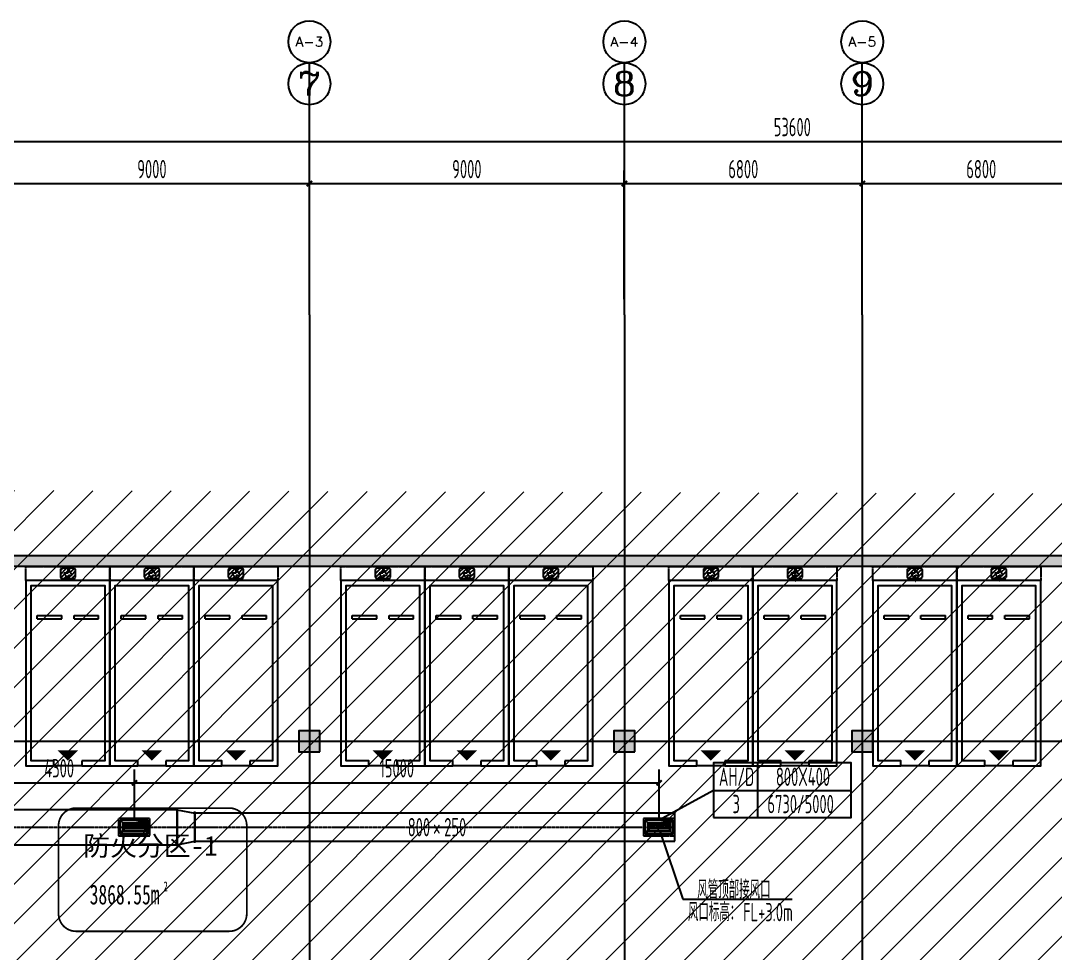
# Model space of a CAD drawing. Extents: x -20827274 to 1300756471, y -549375 to 3431892.
# Drawn here: x -62459 to -32893, y -173860 to -147229 of the extents above; entities that cross this region are included whole.
import ezdxf
from ezdxf.enums import TextEntityAlignment as Align

# ---------------------------------------------------------------- set-up
doc = ezdxf.new("R2010")
doc.units = 0
doc.header["$LTSCALE"] = 10
for name, pattern in [('CENTER2', [1.125, 0.75, -0.125, 0.125, -0.125]), ('DASH', [0.35, 0.25, -0.1]), ('暖附图底图$0$DASH', [0.35, 0.25, -0.1]), ('暖附图底图$0$DOTE', [2.42, 2, -0.2, 0.02, -0.2])]:
    doc.linetypes.add(name, pattern=pattern)
for name, color, linetype in [('1-zs', 3, 'Continuous'), ('1-标注暖通', 4, 'Continuous'), ('AXIS_TEXT', 7, 'Continuous'), ('DUCT-排烟中心线', 5, 'CENTER2'), ('DUCT-排烟标注', 3, 'Continuous'), ('DUCT-排烟法兰', 4, 'Continuous'), ('DUCT-排烟管', 2, 'Continuous'), ('DUCT-排烟管立管', 2, 'Continuous'), ('DUCT-排烟管端线', 4, 'Continuous'), ('DUCT-排风风口', 7, 'Continuous'), ('H-TH_DIM', 3, 'Continuous'), ('Hvac-Hide', 8, 'DASH'), ('PUB_HATCH', 8, 'Continuous'), ('暖附图底图$0$0-绿', 8, 'Continuous'), ('暖附图底图$0$0-蓝', 8, 'Continuous'), ('暖附图底图$0$00-停车位', 8, 'Continuous'), ('暖附图底图$0$1-标注暖通', 8, 'Continuous'), ('暖附图底图$0$A-COLUMN', 8, 'Continuous'), ('暖附图底图$0$A-PUB_HATCH', 8, 'Continuous'), ('暖附图底图$0$A-WALL', 8, 'Continuous'), ('暖附图底图$0$AXIS', 8, 'Continuous'), ('暖附图底图$0$AXIS_TEXT', 8, 'Continuous'), ('暖附图底图$0$car', 8, 'Continuous'), ('暖附图底图$0$DOTE', 8, 'Continuous'), ('暖附图底图$0$PUB_HATCH', 8, 'Continuous')]:
    doc.layers.add(name, color=color, linetype=linetype)
doc.layers.add('F-非人防区', color=105, linetype='Continuous', lineweight=15)
doc.styles.add('8B2_02', font='tssdeng.shx', dxfattribs={"width": 0.6, "bigfont": 'TSSDCHN.shx'})
doc.styles.add('8B2_02_T3', font='tssdeng.shx', dxfattribs={"width": 0.6, "bigfont": 'TSSDCHN.shx'})
doc.styles.add('COMPLEX', font='COMPLEX.shx', dxfattribs={"width": 0.65})
doc.styles.add('暖附图底图$0$8B2_02_T3', font='tssdeng.shx', dxfattribs={"width": 0.6, "bigfont": 'TSSDCHN.shx'})
doc.styles.add('暖附图底图$0$_TCH_AXIS', font='COMPLEX', dxfattribs={"bigfont": 'GBCBIG'})
doc.styles.add('暖附图底图$0$COMPLEX', font='COMPLEX.shx', dxfattribs={"width": 0.65})
doc.styles.add('暖附图底图$0$黑体', font='simhei.ttf', dxfattribs={"width": 0.65})
doc.dimstyles.new('_TCH_ARCH&&150', dxfattribs={"dimtxt": 525, "dimasz": 150, "dimexe": 375, "dimexo": 450, "dimgap": 150, "dimtad": 1, "dimdec": 0, "dimrnd": 50, "dimzin": 0, "dimdsep": 46, "dimtxsty": '8B2_02_T3', "dimblk": 'ARCHTICK', "dimcen": 0.09, "dimclrt": 7, "dimazin": 2, "dimtfac": 1, "dimtdec": 0, "dimtix": 1, "dimtmove": 2, "dimatfit": 3, "dimfxl": 0, "dimtolj": 1, "dimtzin": 0, "dimarcsym": 0})
doc.dimstyles.new('暖附图底图$0$_TCH_ARCH&&150', dxfattribs={"dimtxt": 525, "dimasz": 150, "dimexe": 375, "dimexo": 450, "dimgap": 150, "dimtad": 1, "dimdec": 0, "dimrnd": 50, "dimzin": 0, "dimdsep": 46, "dimtxsty": '暖附图底图$0$8B2_02_T3', "dimblk": '暖附图底图$0$_ArchTick', "dimcen": 0.09, "dimclrt": 7, "dimazin": 2, "dimtfac": 1, "dimtdec": 0, "dimtix": 1, "dimtmove": 2, "dimatfit": 3, "dimfxl": 0, "dimtolj": 1, "dimtzin": 0, "dimarcsym": 0})

# ---------------------------------------------------------------- blocks, each defined once
blk = doc.blocks.new('$风口$00000108')
for p, q in [((-250, 135), (-190, 75)), ((-250, -135), (-250, 135)), ((200, 25), (-190, 25)), ((250, 135), (200, 75)), ((250, 135), (250, -135)), ((-250, -135), (-190, -75)), ((250, -135), (-250, -135)), ((200, -25), (-190, -25)), ((200, -75), (250, -135))]:
    blk.add_line(p, q)
at = {"linetype": 'Continuous'}
blk.add_line((250, 135), (-250, 135), dxfattribs=at)
at = {"lineweight": 40}
for p, q in [((-190, 75), (200, 75)), ((-190, -75), (-190, 75)), ((200, 75), (200, -75)), ((-190, -75), (200, -75))]:
    blk.add_line(p, q, dxfattribs=at)
blk = doc.blocks.new('暖附图底图$0$车位2400x5300')
at = {"layer": '暖附图底图$0$00-停车位', "color": 251}
for p, q in [((-875, -1000), (-175, -1000)), ((-875, -1100), (-875, -1000)), ((-875, -1100), (-175, -1100)), ((-175, -1100), (-175, -1000)), ((175, -1000), (875, -1000)), ((175, -1100), (175, -1000)), ((175, -1100), (875, -1100)), ((875, -1100), (875, -1000)), ((400, -5300), (-400, -5300))]:
    blk.add_line(p, q, dxfattribs=at)
blk.add_lwpolyline([(400, -5150), (400, -5300), (1200, -5300), (1200, 0), (-1200, 0), (-1200, -5300), (-400, -5300), (-400, -5150), (-1050, -5150), (-1050, -150), (1050, -150), (1050, -5150), (400, -5150)], dxfattribs=at)
blk.add_lwpolyline([(0, -5150, 0, 600, 0), (0, -4850, 600, 600, 0)], format="xyseb", dxfattribs=at)
blk = doc.blocks.new('暖附图底图$0$A$C10817FE3')
at = {"layer": '暖附图底图$0$0-蓝', "color": 9, "linetype": '暖附图底图$0$DASH', "ltscale": 3, "const_width": 50}
blk.add_lwpolyline([(-168718, -10722), (-164340, -10722, 0.414214), (-163840, -10222), (-163840, -7703, 0.414214), (-164340, -7203), (-168718, -7203, 0.414214), (-169218, -7703), (-169218, -10222, 0.414214)], format="xyb", close=True, dxfattribs=at)
at = {"layer": '暖附图底图$0$0-绿', "color": 0, "linetype": '暖附图底图$0$DASH', "style": '暖附图底图$0$黑体'}
blk.add_text('防火分区-1', height=563.3, dxfattribs=at).set_placement((-168515, -8562))
at = {"layer": '暖附图底图$0$0-绿', "color": 0, "linetype": '暖附图底图$0$DASH', "style": '暖附图底图$0$黑体', "width": 0.65}
for s, height, p in [('3868.55m', 563.3, (-168327, -9954)), ('2', 282, (-166221, -9579))]:
    blk.add_text(s, height=height, dxfattribs=at).set_placement(p)
blk = doc.blocks.new('暖附图底图$0$A$C2EF10B80')
at = {"layer": '暖附图底图$0$A-PUB_HATCH'}
h = blk.add_hatch(dxfattribs=at)
h.set_pattern_fill('ANSI31', color=256, scale=50, angle=-16.4434)
h.set_pattern_definition([(45, (6188.46, 7099.97), (-56.1266, 56.1266), [])])
h.paths.add_polyline_path([(-983, -100, 0.414214), (-1033, -50), (-1184, -50), (-1091, -207), (-1210, -207), (-1204, -250), (-983, -250)])
h.paths.add_polyline_path([(-983, -250), (-1204, -250), (-1190, -350), (-1033, -350, 0.414213), (-983, -300)])
h.paths.add_polyline_path([(-1262, -250), (-1417, -250), (-1417, -300, 0.414215), (-1367, -350), (-1207, -350)])
h.paths.add_polyline_path([(-1221, -50), (-1367, -50, 0.414214), (-1417, -100), (-1417, -250), (-1262, -250), (-1320, -146), (-1212, -146)])
at = {"layer": '暖附图底图$0$car', "linetype": '暖附图底图$0$DASH', "ltscale": 0.5}
blk.add_line((-1367, -350), (-1033, -350), dxfattribs=at)
at = {"layer": '暖附图底图$0$car', "linetype": '暖附图底图$0$DASH'}
blk.add_lwpolyline([(-2400, 0), (0, 0), (0, -400), (-2400, -400)], close=True, dxfattribs=at)
at = {"layer": '暖附图底图$0$car', "linetype": '暖附图底图$0$DASH', "ltscale": 0.5}
blk.add_lwpolyline([(-1320, -146), (-1185, -390), (-1210, -207), (-1091, -207), (-1227, 23), (-1212, -146)], close=True, dxfattribs=at)
for points in [[(-1367, -50, 0.414214), (-1417, -100), (-1417, -300)], [(-1033, -350, 0.414214), (-983, -300), (-983, -100, 0.414214), (-1033, -50), (-1367, -50)]]:
    blk.add_lwpolyline(points, format="xyb", dxfattribs=at)
at = {"layer": '暖附图底图$0$car', "linetype": '暖附图底图$0$DASH'}
blk.add_arc((-1367, -300), 50, 180, 270, dxfattribs=at)
blk = doc.blocks.new('暖附图底图$0$_AXISO')
blk.add_circle((0, 0), 0.5)
at = {"layer": '暖附图底图$0$AXIS_TEXT', "style": '暖附图底图$0$COMPLEX', "width": 1.041667}
blk.add_attdef('A', text='', height=0.56, dxfattribs=at).set_placement((-0.25, -0.28), (0.25, -0.28), align=Align.FIT)
blk = doc.blocks.new('_FZH')
blk.add_lwpolyline([(-0.5, -0.5), (0.5, -0.5), (0.5, 0.5), (-0.5, 0.5)], close=True)
at = {"layer": 'PUB_HATCH'}
blk.add_solid([(-0.5, -0.5), (0.5, -0.5), (-0.5, 0.5), (0.5, 0.5)], dxfattribs=at)
blk = doc.blocks.new('_AXISO')
blk.add_circle((0, 0), 0.5)
at = {"layer": 'AXIS_TEXT', "style": 'COMPLEX', "width": 1.041667}
blk.add_attdef('A', text='', height=0.56, dxfattribs=at).set_placement((-0.25, -0.28), (0.25, -0.28), align=Align.FIT)
blk = doc.blocks.new('暖附图底图$0$_ArchTick')
at = {"color": 0, "linetype": 'ByBlock', "const_width": 0.4}
blk.add_lwpolyline([(-0.5, -0.5), (0.5, 0.5)], dxfattribs=at)
blk = doc.blocks.new('*D3207')
at = {"layer": 'Defpoints', "color": 0, "transparency": 16777216}
for p in [(-13609, -150679), (-67209, -155629), (-13609, -155629)]:
    blk.add_point(p, dxfattribs=at)
at = {"layer": '暖附图底图$0$AXIS', "color": 0, "lineweight": -2, "transparency": 16777216}
for p, q in [((-67209, -155179), (-67209, -150304)), ((-13609, -155179), (-13609, -150304)), ((-67209, -150679), (-13609, -150679))]:
    blk.add_line(p, q, dxfattribs=at)
at = {"layer": '暖附图底图$0$AXIS', "color": 0, "lineweight": -2, "transparency": 16777216, "xscale": 150, "yscale": 150, "zscale": 150, "rotation": 180}
blk.add_blockref('暖附图底图$0$_ArchTick', (-67209, -150679), dxfattribs=at)
at = {"layer": '暖附图底图$0$AXIS', "color": 0, "lineweight": -2, "transparency": 16777216, "xscale": 150, "yscale": 150, "zscale": 150}
blk.add_blockref('暖附图底图$0$_ArchTick', (-13609, -150679), dxfattribs=at)
at = {"layer": '暖附图底图$0$AXIS', "color": 7, "transparency": 16777216, "insert": (-40409, -150267), "char_height": 525, "attachment_point": 5, "style": '暖附图底图$0$8B2_02_T3'}
blk.add_mtext('\\A1;53600', dxfattribs=at)
blk = doc.blocks.new('*D3213')
at = {"layer": 'Defpoints', "color": 0, "transparency": 16777216}
for p in [(-54209, -151879), (-63209, -155629), (-54209, -155629)]:
    blk.add_point(p, dxfattribs=at)
at = {"layer": '暖附图底图$0$AXIS', "color": 0, "lineweight": -2, "transparency": 16777216}
for p, q in [((-63209, -155179), (-63209, -151504)), ((-54209, -155179), (-54209, -151504)), ((-63209, -151879), (-54209, -151879))]:
    blk.add_line(p, q, dxfattribs=at)
at = {"layer": '暖附图底图$0$AXIS', "color": 0, "lineweight": -2, "transparency": 16777216, "xscale": 150, "yscale": 150, "zscale": 150, "rotation": 180}
blk.add_blockref('暖附图底图$0$_ArchTick', (-63209, -151879), dxfattribs=at)
at = {"layer": '暖附图底图$0$AXIS', "color": 0, "lineweight": -2, "transparency": 16777216, "xscale": 150, "yscale": 150, "zscale": 150}
blk.add_blockref('暖附图底图$0$_ArchTick', (-54209, -151879), dxfattribs=at)
at = {"layer": '暖附图底图$0$AXIS', "color": 7, "transparency": 16777216, "insert": (-58709, -151467), "char_height": 525, "attachment_point": 5, "style": '暖附图底图$0$8B2_02_T3'}
blk.add_mtext('\\A1;9000', dxfattribs=at)
blk = doc.blocks.new('*D3214')
at = {"layer": 'Defpoints', "color": 0, "transparency": 16777216}
for p in [(-45209, -151879), (-54209, -155629), (-45209, -155629)]:
    blk.add_point(p, dxfattribs=at)
at = {"layer": '暖附图底图$0$AXIS', "color": 0, "lineweight": -2, "transparency": 16777216}
for p, q in [((-54209, -155179), (-54209, -151504)), ((-45209, -155179), (-45209, -151504)), ((-54209, -151879), (-45209, -151879))]:
    blk.add_line(p, q, dxfattribs=at)
at = {"layer": '暖附图底图$0$AXIS', "color": 0, "lineweight": -2, "transparency": 16777216, "xscale": 150, "yscale": 150, "zscale": 150, "rotation": 180}
blk.add_blockref('暖附图底图$0$_ArchTick', (-54209, -151879), dxfattribs=at)
at = {"layer": '暖附图底图$0$AXIS', "color": 0, "lineweight": -2, "transparency": 16777216, "xscale": 150, "yscale": 150, "zscale": 150}
blk.add_blockref('暖附图底图$0$_ArchTick', (-45209, -151879), dxfattribs=at)
at = {"layer": '暖附图底图$0$AXIS', "color": 7, "transparency": 16777216, "insert": (-49709, -151467), "char_height": 525, "attachment_point": 5, "style": '暖附图底图$0$8B2_02_T3'}
blk.add_mtext('\\A1;9000', dxfattribs=at)
blk = doc.blocks.new('*D3215')
at = {"layer": 'Defpoints', "color": 0, "transparency": 16777216}
for p in [(-38409, -151879), (-45209, -155629), (-38409, -155629)]:
    blk.add_point(p, dxfattribs=at)
at = {"layer": '暖附图底图$0$AXIS', "color": 0, "lineweight": -2, "transparency": 16777216}
for p, q in [((-45209, -155179), (-45209, -151504)), ((-38409, -155179), (-38409, -151504)), ((-45209, -151879), (-38409, -151879))]:
    blk.add_line(p, q, dxfattribs=at)
at = {"layer": '暖附图底图$0$AXIS', "color": 0, "lineweight": -2, "transparency": 16777216, "xscale": 150, "yscale": 150, "zscale": 150, "rotation": 180}
blk.add_blockref('暖附图底图$0$_ArchTick', (-45209, -151879), dxfattribs=at)
at = {"layer": '暖附图底图$0$AXIS', "color": 0, "lineweight": -2, "transparency": 16777216, "xscale": 150, "yscale": 150, "zscale": 150}
blk.add_blockref('暖附图底图$0$_ArchTick', (-38409, -151879), dxfattribs=at)
at = {"layer": '暖附图底图$0$AXIS', "color": 7, "transparency": 16777216, "insert": (-41809, -151467), "char_height": 525, "attachment_point": 5, "style": '暖附图底图$0$8B2_02_T3'}
blk.add_mtext('\\A1;6800', dxfattribs=at)
blk = doc.blocks.new('*D3216')
at = {"layer": 'Defpoints', "color": 0, "transparency": 16777216}
for p in [(-31609, -151879), (-38409, -155629), (-31609, -155629)]:
    blk.add_point(p, dxfattribs=at)
at = {"layer": '暖附图底图$0$AXIS', "color": 0, "lineweight": -2, "transparency": 16777216}
for p, q in [((-38409, -155179), (-38409, -151504)), ((-31609, -155179), (-31609, -151504)), ((-38409, -151879), (-31609, -151879))]:
    blk.add_line(p, q, dxfattribs=at)
at = {"layer": '暖附图底图$0$AXIS', "color": 0, "lineweight": -2, "transparency": 16777216, "xscale": 150, "yscale": 150, "zscale": 150, "rotation": 180}
blk.add_blockref('暖附图底图$0$_ArchTick', (-38409, -151879), dxfattribs=at)
at = {"layer": '暖附图底图$0$AXIS', "color": 0, "lineweight": -2, "transparency": 16777216, "xscale": 150, "yscale": 150, "zscale": 150}
blk.add_blockref('暖附图底图$0$_ArchTick', (-31609, -151879), dxfattribs=at)
at = {"layer": '暖附图底图$0$AXIS', "color": 7, "transparency": 16777216, "insert": (-35009, -151467), "char_height": 525, "attachment_point": 5, "style": '暖附图底图$0$8B2_02_T3'}
blk.add_mtext('\\A1;6800', dxfattribs=at)
blk = doc.blocks.new('*D3267')
at = {"layer": 'Defpoints', "color": 0, "transparency": 16777216}
for p in [(106241, -150679), (-95159, -155629), (106241, -155629)]:
    blk.add_point(p, dxfattribs=at)
at = {"layer": '暖附图底图$0$AXIS', "color": 0, "lineweight": -2, "transparency": 16777216}
for p, q in [((-95159, -155179), (-95159, -150304)), ((106241, -155179), (106241, -150304)), ((-95159, -150679), (106241, -150679))]:
    blk.add_line(p, q, dxfattribs=at)
at = {"layer": '暖附图底图$0$AXIS', "color": 0, "lineweight": -2, "transparency": 16777216, "xscale": 150, "yscale": 150, "zscale": 150, "rotation": 180}
blk.add_blockref('暖附图底图$0$_ArchTick', (-95159, -150679), dxfattribs=at)
at = {"layer": '暖附图底图$0$AXIS', "color": 0, "lineweight": -2, "transparency": 16777216, "xscale": 150, "yscale": 150, "zscale": 150}
blk.add_blockref('暖附图底图$0$_ArchTick', (106241, -150679), dxfattribs=at)
at = {"layer": '暖附图底图$0$AXIS', "color": 7, "transparency": 16777216, "insert": (5541, -150267), "char_height": 525, "attachment_point": 5, "style": '暖附图底图$0$8B2_02_T3'}
blk.add_mtext('\\A1;201400', dxfattribs=at)
blk = doc.blocks.new('*D3273')
at = {"layer": 'Defpoints', "color": 0, "transparency": 16777216}
for p in [(-54209, -151879), (-63209, -155629), (-54209, -155629)]:
    blk.add_point(p, dxfattribs=at)
at = {"layer": '暖附图底图$0$AXIS', "color": 0, "lineweight": -2, "transparency": 16777216}
for p, q in [((-63209, -155179), (-63209, -151504)), ((-54209, -155179), (-54209, -151504)), ((-63209, -151879), (-54209, -151879))]:
    blk.add_line(p, q, dxfattribs=at)
at = {"layer": '暖附图底图$0$AXIS', "color": 0, "lineweight": -2, "transparency": 16777216, "xscale": 150, "yscale": 150, "zscale": 150, "rotation": 180}
blk.add_blockref('暖附图底图$0$_ArchTick', (-63209, -151879), dxfattribs=at)
at = {"layer": '暖附图底图$0$AXIS', "color": 0, "lineweight": -2, "transparency": 16777216, "xscale": 150, "yscale": 150, "zscale": 150}
blk.add_blockref('暖附图底图$0$_ArchTick', (-54209, -151879), dxfattribs=at)
at = {"layer": '暖附图底图$0$AXIS', "color": 7, "transparency": 16777216, "insert": (-58709, -151467), "char_height": 525, "attachment_point": 5, "style": '暖附图底图$0$8B2_02_T3'}
blk.add_mtext('\\A1;9000', dxfattribs=at)
blk = doc.blocks.new('*D3274')
at = {"layer": 'Defpoints', "color": 0, "transparency": 16777216}
for p in [(-45209, -151879), (-54209, -155629), (-45209, -155629)]:
    blk.add_point(p, dxfattribs=at)
at = {"layer": '暖附图底图$0$AXIS', "color": 0, "lineweight": -2, "transparency": 16777216}
for p, q in [((-54209, -155179), (-54209, -151504)), ((-45209, -155179), (-45209, -151504)), ((-54209, -151879), (-45209, -151879))]:
    blk.add_line(p, q, dxfattribs=at)
at = {"layer": '暖附图底图$0$AXIS', "color": 0, "lineweight": -2, "transparency": 16777216, "xscale": 150, "yscale": 150, "zscale": 150, "rotation": 180}
blk.add_blockref('暖附图底图$0$_ArchTick', (-54209, -151879), dxfattribs=at)
at = {"layer": '暖附图底图$0$AXIS', "color": 0, "lineweight": -2, "transparency": 16777216, "xscale": 150, "yscale": 150, "zscale": 150}
blk.add_blockref('暖附图底图$0$_ArchTick', (-45209, -151879), dxfattribs=at)
at = {"layer": '暖附图底图$0$AXIS', "color": 7, "transparency": 16777216, "insert": (-49709, -151467), "char_height": 525, "attachment_point": 5, "style": '暖附图底图$0$8B2_02_T3'}
blk.add_mtext('\\A1;9000', dxfattribs=at)
blk = doc.blocks.new('*D3275')
at = {"layer": 'Defpoints', "color": 0, "transparency": 16777216}
for p in [(-38409, -151879), (-45209, -155629), (-38409, -155629)]:
    blk.add_point(p, dxfattribs=at)
at = {"layer": '暖附图底图$0$AXIS', "color": 0, "lineweight": -2, "transparency": 16777216}
for p, q in [((-45209, -155179), (-45209, -151504)), ((-38409, -155179), (-38409, -151504)), ((-45209, -151879), (-38409, -151879))]:
    blk.add_line(p, q, dxfattribs=at)
at = {"layer": '暖附图底图$0$AXIS', "color": 0, "lineweight": -2, "transparency": 16777216, "xscale": 150, "yscale": 150, "zscale": 150, "rotation": 180}
blk.add_blockref('暖附图底图$0$_ArchTick', (-45209, -151879), dxfattribs=at)
at = {"layer": '暖附图底图$0$AXIS', "color": 0, "lineweight": -2, "transparency": 16777216, "xscale": 150, "yscale": 150, "zscale": 150}
blk.add_blockref('暖附图底图$0$_ArchTick', (-38409, -151879), dxfattribs=at)
at = {"layer": '暖附图底图$0$AXIS', "color": 7, "transparency": 16777216, "insert": (-41809, -151467), "char_height": 525, "attachment_point": 5, "style": '暖附图底图$0$8B2_02_T3'}
blk.add_mtext('\\A1;6800', dxfattribs=at)
blk = doc.blocks.new('*D3276')
at = {"layer": 'Defpoints', "color": 0, "transparency": 16777216}
for p in [(-31609, -151879), (-38409, -155629), (-31609, -155629)]:
    blk.add_point(p, dxfattribs=at)
at = {"layer": '暖附图底图$0$AXIS', "color": 0, "lineweight": -2, "transparency": 16777216}
for p, q in [((-38409, -155179), (-38409, -151504)), ((-31609, -155179), (-31609, -151504)), ((-38409, -151879), (-31609, -151879))]:
    blk.add_line(p, q, dxfattribs=at)
at = {"layer": '暖附图底图$0$AXIS', "color": 0, "lineweight": -2, "transparency": 16777216, "xscale": 150, "yscale": 150, "zscale": 150, "rotation": 180}
blk.add_blockref('暖附图底图$0$_ArchTick', (-38409, -151879), dxfattribs=at)
at = {"layer": '暖附图底图$0$AXIS', "color": 0, "lineweight": -2, "transparency": 16777216, "xscale": 150, "yscale": 150, "zscale": 150}
blk.add_blockref('暖附图底图$0$_ArchTick', (-31609, -151879), dxfattribs=at)
at = {"layer": '暖附图底图$0$AXIS', "color": 7, "transparency": 16777216, "insert": (-35009, -151467), "char_height": 525, "attachment_point": 5, "style": '暖附图底图$0$8B2_02_T3'}
blk.add_mtext('\\A1;6800', dxfattribs=at)
blk = doc.blocks.new('_ArchTick')
at = {"color": 0, "linetype": 'ByBlock', "const_width": 0.4}
blk.add_lwpolyline([(-0.5, -0.5), (0.5, 0.5)], dxfattribs=at)
blk = doc.blocks.new('*D1158')
at = {"layer": 'Defpoints', "color": 0, "transparency": 16777216}
for p in [(-59207, -168990), (-63509, -170517), (-59207, -170517)]:
    blk.add_point(p, dxfattribs=at)
at = {"layer": 'H-TH_DIM', "color": 0, "lineweight": -2, "transparency": 16777216}
for p, q in [((-63509, -170067), (-63509, -168615)), ((-59207, -170067), (-59207, -168615)), ((-63509, -168990), (-59207, -168990))]:
    blk.add_line(p, q, dxfattribs=at)
at = {"layer": 'H-TH_DIM', "color": 0, "lineweight": -2, "transparency": 16777216, "xscale": 150, "yscale": 150, "zscale": 150, "rotation": 180}
blk.add_blockref('_ArchTick', (-63509, -168990), dxfattribs=at)
at = {"layer": 'H-TH_DIM', "color": 0, "lineweight": -2, "transparency": 16777216, "xscale": 150, "yscale": 150, "zscale": 150}
blk.add_blockref('_ArchTick', (-59207, -168990), dxfattribs=at)
at = {"layer": 'H-TH_DIM', "color": 7, "transparency": 16777216, "insert": (-61358, -168577), "char_height": 525, "attachment_point": 5, "style": '8B2_02_T3'}
blk.add_mtext('\\A1;4300', dxfattribs=at)
blk = doc.blocks.new('*D1159')
at = {"layer": 'Defpoints', "color": 0, "transparency": 16777216}
for p in [(-44215, -168990), (-59207, -170517), (-44215, -170517)]:
    blk.add_point(p, dxfattribs=at)
at = {"layer": 'H-TH_DIM', "color": 0, "lineweight": -2, "transparency": 16777216}
for p, q in [((-59207, -170067), (-59207, -168615)), ((-44215, -170067), (-44215, -168615)), ((-59207, -168990), (-44215, -168990))]:
    blk.add_line(p, q, dxfattribs=at)
at = {"layer": 'H-TH_DIM', "color": 0, "lineweight": -2, "transparency": 16777216, "xscale": 150, "yscale": 150, "zscale": 150, "rotation": 180}
blk.add_blockref('_ArchTick', (-59207, -168990), dxfattribs=at)
at = {"layer": 'H-TH_DIM', "color": 0, "lineweight": -2, "transparency": 16777216, "xscale": 150, "yscale": 150, "zscale": 150}
blk.add_blockref('_ArchTick', (-44215, -168990), dxfattribs=at)
at = {"layer": 'H-TH_DIM', "color": 7, "transparency": 16777216, "insert": (-51711, -168577), "char_height": 525, "attachment_point": 5, "style": '8B2_02_T3'}
blk.add_mtext('\\A1;15000', dxfattribs=at)
blk = doc.blocks.new('暖附图底图$0$AFSFCS')
at = {"layer": '暖附图底图$0$PUB_HATCH'}
blk.add_hatch(color=256, dxfattribs=at).paths.add_polyline_path([(-31608.6, -162810.4), (-31608.6, -162510.4), (-67208.6, -162510.4), (-67308.6, -162710.4), (-67208.6, -162810.4)])
at = {"layer": '暖附图底图$0$A-WALL'}
for p, q in [((-31608.6, -162510.4), (-67208.6, -162510.4)), ((-31608.6, -162810.4), (-67208.6, -162810.4))]:
    blk.add_line(p, q, dxfattribs=at)
at = {"layer": '暖附图底图$0$AXIS'}
for p, q in [((-54208.6, -155629.3), (-54208.6, -148429.3)), ((-45208.6, -155629.3), (-45208.6, -148429.3)), ((-38408.6, -155629.3), (-38408.6, -148429.3)), ((-54208.6, -155629.3), (-54208.6, -149629.3)), ((-45208.6, -155629.3), (-45208.6, -149629.3)), ((-38408.6, -155629.3), (-38408.6, -149629.3))]:
    blk.add_line(p, q, dxfattribs=at)
at = {"layer": '暖附图底图$0$DOTE', "color": 16, "linetype": '暖附图底图$0$DOTE', "ltscale": 1.5}
for p, q in [((-54208.6, -155629.3), (-54208.6, -385768.2)), ((-45208.6, -155629.3), (-45208.6, -385768.2)), ((-38408.6, -155629.3), (-38408.6, -385768.2))]:
    blk.add_line(p, q, dxfattribs=at)
at = {"layer": '暖附图底图$0$DOTE', "color": 127, "linetype": '暖附图底图$0$DOTE', "ltscale": 1.5}
blk.add_line((145070.3, -167810.4), (-113567.3, -167810.4), dxfattribs=at)
at = {"rotation": 179.9999973237665}
for p in [(-62308.6, -163210.4), (-59908.6, -163210.4), (-57508.6, -163210.4), (-53308.6, -163210.4), (-50908.6, -163210.4), (-48508.6, -163210.4), (-43933.6, -163210.4), (-41533.6, -163210.4), (-38108.6, -163210.4), (-35708.6, -163210.4)]:
    blk.add_blockref('暖附图底图$0$A$C2EF10B80', p, dxfattribs=at)
blk.add_blockref('暖附图底图$0$A$C10817FE3', (107841.4, -162510.4))
at = {"layer": '暖附图底图$0$00-停车位'}
for p in [(-61108.6, -163210.4), (-58708.6, -163210.4), (-56308.6, -163210.4), (-52108.6, -163210.4), (-49708.6, -163210.4), (-47308.6, -163210.4), (-42733.6, -163210.4), (-40333.6, -163210.4), (-36908.6, -163210.4), (-34508.6, -163210.4)]:
    blk.add_blockref('暖附图底图$0$车位2400x5300', p, dxfattribs=at)
at = {"layer": '暖附图底图$0$A-COLUMN', "xscale": 600, "yscale": 600, "zscale": 600, "rotation": 90}
for p in [(-54208.6, -167810.4), (-45208.6, -167810.4), (-38408.6, -167810.4)]:
    blk.add_blockref('_FZH', p, dxfattribs=at)
at = {"layer": '暖附图底图$0$AXIS'}
ref = blk.add_blockref('暖附图底图$0$_AXISO', (-54208.6, -147829.3), dxfattribs=dict(at, xscale=1200, yscale=1200, zscale=1200))
ref.add_attrib('A', 'A-3', dxfattribs={"layer": '暖附图底图$0$AXIS_TEXT', "height": 273.43, "style": '暖附图底图$0$_TCH_AXIS'}).set_placement((-54605.7, -147966), (-53811.5, -147966), align=Align.FIT)
ref = blk.add_blockref('暖附图底图$0$_AXISO', (-45208.6, -147829.3), dxfattribs=dict(at, xscale=1200, yscale=1200, zscale=1200))
ref.add_attrib('A', 'A-4', dxfattribs={"layer": '暖附图底图$0$AXIS_TEXT', "height": 265.63, "style": '暖附图底图$0$_TCH_AXIS'}).set_placement((-45607.1, -147962.1), (-44810.2, -147962.1), align=Align.FIT)
ref = blk.add_blockref('暖附图底图$0$_AXISO', (-38408.6, -147829.3), dxfattribs=dict(at, xscale=1200, yscale=1200, zscale=1200))
ref.add_attrib('A', 'A-5', dxfattribs={"layer": '暖附图底图$0$AXIS_TEXT', "height": 273.43, "style": '暖附图底图$0$_TCH_AXIS'}).set_placement((-38805.7, -147966), (-38011.5, -147966), align=Align.FIT)
ref = blk.add_blockref('_AXISO', (-54208.6, -149029.3), dxfattribs=dict(at, xscale=1200, yscale=1200, zscale=1200))
ref.add_attrib('A', '7', dxfattribs={"layer": '暖附图底图$0$AXIS_TEXT', "height": 678.8, "style": '暖附图底图$0$_TCH_AXIS', "width": 1.5}).set_placement((-54548, -149368.7), (-53869.2, -149368.7), align=Align.FIT)
ref = blk.add_blockref('_AXISO', (-45208.6, -149029.3), dxfattribs=dict(at, xscale=1200, yscale=1200, zscale=1200))
ref.add_attrib('A', '8', dxfattribs={"layer": '暖附图底图$0$AXIS_TEXT', "height": 678.8, "style": '暖附图底图$0$_TCH_AXIS', "width": 1.5}).set_placement((-45548, -149368.7), (-44869.2, -149368.7), align=Align.FIT)
ref = blk.add_blockref('_AXISO', (-38408.6, -149029.3), dxfattribs=dict(at, xscale=1200, yscale=1200, zscale=1200))
ref.add_attrib('A', '9', dxfattribs={"layer": '暖附图底图$0$AXIS_TEXT', "height": 678.8, "style": '暖附图底图$0$_TCH_AXIS', "width": 1.5}).set_placement((-38748, -149368.7), (-38069.2, -149368.7), align=Align.FIT)
for p1, p2, distance, picture, middle in [((-95158.6, -155629.3), (106241.4, -155629.3), 4950, '*D3267', (5541.4, -150266.8)), ((-67208.6, -155629.3), (-13608.6, -155629.3), 4950, '*D3207', (-40408.6, -150266.8)), ((-63208.6, -155629.3), (-54208.6, -155629.3), 3750, '*D3213', (-58708.6, -151466.8)), ((-63208.6, -155629.3), (-54208.6, -155629.3), 3750, '*D3273', (-58708.6, -151466.8)), ((-54208.6, -155629.3), (-45208.6, -155629.3), 3750, '*D3214', (-49708.6, -151466.8)), ((-54208.6, -155629.3), (-45208.6, -155629.3), 3750, '*D3274', (-49708.6, -151466.8)), ((-45208.6, -155629.3), (-38408.6, -155629.3), 3750, '*D3215', (-41808.6, -151466.8)), ((-45208.6, -155629.3), (-38408.6, -155629.3), 3750, '*D3275', (-41808.6, -151466.8)), ((-38408.6, -155629.3), (-31608.6, -155629.3), 3750, '*D3216', (-35008.6, -151466.8)), ((-38408.6, -155629.3), (-31608.6, -155629.3), 3750, '*D3276', (-35008.6, -151466.8))]:
    dim = blk.add_aligned_dim(p1=p1, p2=p2, distance=distance, dimstyle='暖附图底图$0$_TCH_ARCH&&150', dxfattribs=at)
    dim.commit()
    dim.dimension.update_dxf_attribs({"geometry": picture, "text_midpoint": middle})
blk = doc.blocks.new('暖附图底图')
at = {"layer": '暖附图底图$0$1-标注暖通', "linetype": '暖附图底图$0$DASH'}
blk.add_blockref('暖附图底图$0$AFSFCS', (500000, 0), dxfattribs=at)

msp = doc.modelspace()

# ---------------------------------------------------------------- hatches: boundary and pattern name
at = {"layer": 'F-非人防区'}
h = msp.add_hatch(dxfattribs=at)
h.set_pattern_fill('ANSI31', color=8, scale=500)
h.set_pattern_definition([(45, (-67108.6, 126739.6), (-561.266, 561.266), [])])
edge = h.paths.add_edge_path()
edge.add_line((26041.4, -160910.4), (26041.4, -174910.4))
edge.add_line((26041.4, -174910.4), (44466.4, -174910.4))
edge.add_line((44466.4, -174910.4), (44466.4, -230535.4))
edge.add_line((44466.4, -230535.4), (29591.4, -230535.4))
edge.add_line((29591.4, -230535.4), (29591.4, -228585.4))
edge.add_line((29591.4, -228585.4), (32466.4, -228585.4))
edge.add_line((32466.4, -228585.4), (32466.4, -223185.4))
edge.add_line((32466.4, -223185.4), (6116.4, -223185.4))
edge.add_line((6116.4, -223185.4), (6116.4, -236210.4))
edge.add_line((6116.4, -236210.4), (5916.4, -236210.4))
edge.add_line((5916.4, -236210.4), (5921.1, -289912.2))
edge.add_line((5921.1, -289912.2), (35191.4, -289912.2))
edge.add_line((35191.4, -289912.2), (35191.4, -296310.4))
edge.add_line((35191.4, -296310.4), (35041.4, -296310.4))
edge.add_line((35041.4, -296310.4), (35041.4, -296910.4))
edge.add_line((35041.4, -296910.4), (35641.4, -296910.4))
edge.add_line((35641.4, -296910.4), (44736.4, -305099.6))
edge.add_line((44736.4, -305099.6), (22456.5, -329844))
edge.add_line((22456.5, -329844), (22456.5, -340006.4))
edge.add_line((22456.5, -340006.4), (-13248.1, -379660.4))
edge.add_line((-13248.1, -379660.4), (-90108.6, -379660.4))
edge.add_line((-90108.6, -379660.4), (-90108.6, -373660.4))
edge.add_line((-90108.6, -373660.4), (-91358.6, -373660.4))
edge.add_arc((-91358.6, -361660.4), 12000, 180, 270, ccw=False)
edge.add_line((-103358.6, -361660.4), (-103358.6, -333450.4))
edge.add_line((-103358.6, -333450.4), (-95358.6, -333436.6))
edge.add_line((-95358.6, -333436.6), (-95358.6, -160610.4))
edge.add_line((-95358.6, -160610.4), (-86333.4, -160610.4))
edge.add_line((-86333.4, -160610.4), (-86333.6, -149790))
edge.add_line((-86333.6, -149790), (-73433.4, -149790))
edge.add_line((-73433.4, -149790), (-73433.4, -160610.4))
edge.add_line((-73433.4, -160610.4), (26041.4, -160910.4))

# ---------------------------------------------------------------- linework, layer by layer
at = {"layer": '1-标注暖通'}
for p, q in [((-42659.9, -169214.3), (-44215.5, -170059.3, 2600)), ((-44199.2, -170370.4, 500), (-43536.6, -172310.2)), ((-43536.6, -172310.2), (-40413.9, -172310.2))]:
    msp.add_line(p, q, dxfattribs=at)
msp.add_lwpolyline([(-42659.9, -169982.7), (-38723.9, -169982.7), (-38723.9, -168423.9), (-42659.9, -168423.9)], close=True, dxfattribs=at)
for points in [[(-41407.4, -168423.9), (-41407.4, -169982.7)], [(-42659.9, -169214.3), (-38723.9, -169214.3)]]:
    msp.add_lwpolyline(points, dxfattribs=at)
at = {"layer": 'DUCT-排烟中心线'}
for p, q in [((-71738, -170259.3), (-57985, -170259.3)), ((-57984.8, -170259.3), (-57484.8, -170259.3)), ((-57484.6, -170259.3), (-43770.5, -170259.3))]:
    msp.add_line(p, q, dxfattribs=at)
at = {"layer": 'DUCT-排烟法兰'}
for p, q in [((-57984.9, -170804.3), (-57984.9, -169714.3)), ((-57484.7, -170704.3), (-57484.7, -169814.3))]:
    msp.add_line(p, q, dxfattribs=at)
at = {"layer": 'DUCT-排烟法兰', "color": 18, "true_color": 0x000000}
for p in [(-59215.5, -170259.3, -0.1), (-59215.5, -170259.3, 0.1), (-57985, -170259.3, 500), (-57984.8, -170259.3, 500), (-57484.8, -170259.3, 500), (-57484.6, -170259.3, 500), (-44215.5, -170259.3, -0.1), (-44215.5, -170259.3, 0.1)]:
    msp.add_point(p, dxfattribs=at)
at = {"layer": 'DUCT-排烟管'}
for p, q in [((-57985, -169759.3), (-71738, -169759.3)), ((-57985, -170759.3), (-57985, -169759.3)), ((-57984.8, -169759.3), (-57484.8, -169859.3)), ((-43770.5, -169859.3), (-57484.6, -169859.3)), ((-57484.6, -169859.3), (-57484.6, -170659.3)), ((-43770.5, -170659.3), (-43770.5, -169859.3)), ((-71738, -170759.3), (-57985, -170759.3)), ((-57984.8, -170759.3), (-57484.8, -170659.3)), ((-57484.6, -170659.3), (-43770.5, -170659.3))]:
    msp.add_line(p, q, dxfattribs=at)
at = {"layer": 'DUCT-排烟管', "color": 18, "true_color": 0x000000}
for p in [(-57984.8, -170259.3, 500), (-57484.8, -170259.3, 500)]:
    msp.add_point(p, dxfattribs=at)
at = {"layer": 'DUCT-排烟管立管'}
for p, q in [((-58815.5, -170059.3), (-59615.5, -170059.3)), ((-59615.5, -170059.3), (-59615.5, -170459.3)), ((-58815.5, -170459.3), (-58815.5, -170059.3)), ((-43815.5, -170059.3), (-44615.5, -170059.3)), ((-44615.5, -170059.3), (-44615.5, -170459.3)), ((-43815.5, -170459.3), (-43815.5, -170059.3)), ((-59615.5, -170459.3), (-58815.5, -170459.3)), ((-44615.5, -170459.3), (-43815.5, -170459.3))]:
    msp.add_line(p, q, dxfattribs=at)
at = {"layer": 'DUCT-排烟管端线'}
for p, q in [((-57984.8, -169759.3), (-57984.8, -170759.3)), ((-57484.8, -170659.3), (-57484.8, -169859.3)), ((-59615.5, -170459.3), (-59415.5, -170159.3)), ((-59415.5, -170159.3), (-58815.5, -170059.3)), ((-44615.5, -170459.3), (-44415.5, -170159.3)), ((-44415.5, -170159.3), (-43815.5, -170059.3))]:
    msp.add_line(p, q, dxfattribs=at)
at = {"layer": 'Hvac-Hide'}
for p, q in [((-59660.5, -170014.3), (-59660.5, -170504.3)), ((-58770.5, -170014.3), (-59660.5, -170014.3)), ((-58770.5, -170504.3), (-58770.5, -170014.3)), ((-44660.5, -170014.3), (-44660.5, -170504.3)), ((-43770.5, -170014.3), (-44660.5, -170014.3)), ((-43770.5, -170504.3), (-43770.5, -170014.3)), ((-59660.5, -170504.3), (-58770.5, -170504.3)), ((-44660.5, -170504.3), (-43770.5, -170504.3))]:
    msp.add_line(p, q, dxfattribs=at)

# ---------------------------------------------------------------- block references
at = {"layer": '1-zs'}
msp.add_blockref('暖附图底图', (-500000, 0), dxfattribs=at)
at = {"layer": 'DUCT-排风风口', "xscale": 1.6, "yscale": 1.481481481481482}
for p in [(-59215.5, -170259.3, 2600), (-44215.5, -170259.3, 2600)]:
    msp.add_blockref('$风口$00000108', p, dxfattribs=at)

# ---------------------------------------------------------------- texts
at = {"layer": '1-标注暖通', "style": '8B2_02', "width": 0.6}
for s, p in [('AH/D', (-42506.1, -169081.6)), ('800X400', (-40877.4, -169081.6)), ('3', (-42118.4, -169861)), ('6730/5000', (-41119.7, -169861)), ('风管顶部接风口', (-43124.7, -172302.8)), ('风口标高：', (-43391.3, -172946.5)), ('FL+3.0m', (-41816.3, -172946.5))]:
    msp.add_text(s, height=525, dxfattribs=at).set_placement(p)
at = {"layer": 'DUCT-排烟标注', "style": '8B2_02', "width": 0.6}
for s, p in [('800', (-51398.1, -170521.8, 500)), ('250', (-50356.2, -170521.8, 500)), ('×', (-50671.2, -170521.8, 500))]:
    msp.add_text(s, height=525, dxfattribs=at).set_placement(p)

# ---------------------------------------------------------------- dimensions: what is measured, and where the dimension line sits
at = {"layer": 'H-TH_DIM'}
for p1, p2, picture, middle in [((-63508.6, -170516.5), (-59207.5, -170516.5), '*D1158', (-61358, -168577.3)), ((-59207.5, -170516.5), (-44215.5, -170516.5), '*D1159', (-51711.5, -168577.3))]:
    dim = msp.add_aligned_dim(p1=p1, p2=p2, distance=1526.7, dimstyle='_TCH_ARCH&&150', dxfattribs=at)
    dim.commit()
    dim.dimension.update_dxf_attribs({"geometry": picture, "text_midpoint": middle})

doc.saveas('drawing.dxf')
